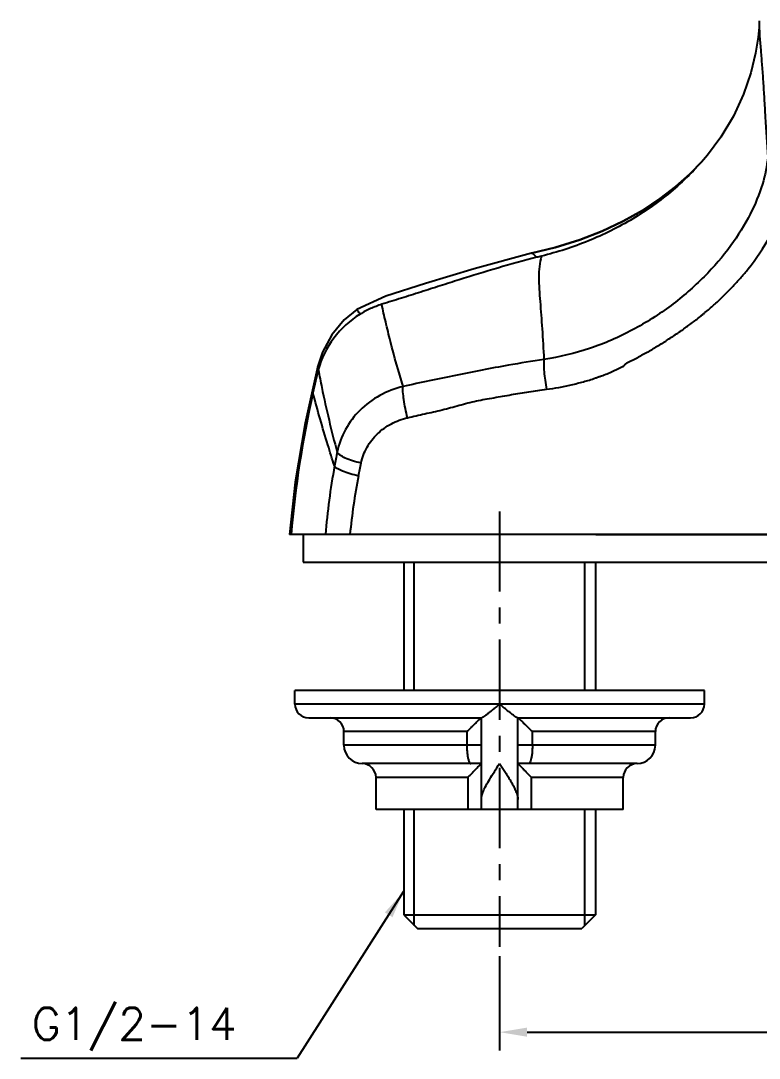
# Model space of a CAD drawing. Extents: x 8253 to 8847, y -4641 to -4221.
# Drawn here: x 8564.3 to 8644.9, y -4520.1 to -4406.8 of the extents above; entities that cross this region are included whole.
import ezdxf
from ezdxf.enums import TextEntityAlignment as Align

# ---------------------------------------------------------------- set-up
doc = ezdxf.new("R2010")
doc.units = 0
doc.header["$LTSCALE"] = 7
doc.header["$MEASUREMENT"] = 0
doc.linetypes.add('CENTER', pattern=[2, 1.25, -0.25, 0.25, -0.25])
doc.layers.get('0').update_dxf_attribs({"color": 2, "linetype": 'CONTINUOUS'})
for name, color, linetype in [('08_ALL_FEATURES', 7, 'CONTINUOUS'), ('CENTER', 1, 'CENTER'), ('DIM', 2, 'CONTINUOUS'), ('DWG', 7, 'CONTINUOUS')]:
    doc.layers.add(name, color=color, linetype=linetype)
doc.styles.add('GHS', font='ROMANS', dxfattribs={"bigfont": 'GHS'})
doc.dimstyles.new('STANDARD$7', dxfattribs={"dimscale": 0, "dimtxt": 3.5, "dimasz": 3, "dimexe": 1.5, "dimexo": 1, "dimgap": 1, "dimtad": 3, "dimtoh": 1, "dimdec": 4, "dimdsep": 46, "dimtxsty": 'GHS', "dimcen": 1, "dimclrd": 256, "dimclre": 256, "dimclrt": 256, "dimadec": 4, "dimazin": 2, "dimtfac": 1, "dimtdec": 4, "dimtix": 1, "dimtmove": 2, "dimatfit": 0, "dimfxl": 1, "dimtolj": 1, "dimtzin": 0, "dimlwd": -1, "dimlwe": -1, "dimarcsym": 0})

msp = doc.modelspace()

# ---------------------------------------------------------------- linework, layer by layer
at = {"color": 7, "linetype": 'Continuous'}
for p, q in [((8627.04, -4462.92), (8735.57, -4462.92)), ((8595.09, -4465.92), (8739.98, -4465.92))]:
    msp.add_line(p, q, dxfattribs=at)
at = {"layer": '08_ALL_FEATURES', "color": 7, "linetype": 'Continuous'}
for p, q in [((8639.24, -4421.48), (8639.22, -4421.49)), ((8620, -4432.21), (8620, -4432.21)), ((8620, -4432.21), (8620, -4432.21)), ((8604.13, -4436.88), (8600.93, -4438.35)), ((8600.93, -4438.35), (8600.93, -4438.35)), ((8600.93, -4438.35), (8600.93, -4438.35)), ((8596.67, -4444.54), (8596.67, -4444.54)), ((8741.48, -4462.92), (8593.59, -4462.92))]:
    msp.add_line(p, q, dxfattribs=at)
for points in [[(8644.88, -4406.83), (8644.86, -4407.51), (8644.76, -4408.62), (8644.49, -4410.36), (8643.97, -4412.5), (8643.16, -4414.85), (8642.06, -4417.25), (8640.68, -4419.55), (8639.23, -4421.48)], [(8620, -4432.21), (8622.59, -4431.58), (8625.29, -4430.75), (8627.75, -4429.79), (8630.02, -4428.71), (8632.12, -4427.53), (8634.05, -4426.24), (8635.78, -4424.91), (8637.29, -4423.56), (8638.57, -4422.24), (8639.22, -4421.49)], [(8639.22, -4421.49), (8638.57, -4422.24), (8637.29, -4423.55), (8635.78, -4424.91), (8634.05, -4426.24), (8632.12, -4427.53), (8630.02, -4428.71), (8627.75, -4429.79), (8625.29, -4430.75), (8622.59, -4431.58), (8620, -4432.21)], [(8620, -4432.21), (8613.74, -4433.89), (8608.45, -4435.5), (8604.13, -4436.88)], [(8600.93, -4438.35), (8599.56, -4439.48), (8598.2, -4441.12), (8597.18, -4443), (8596.67, -4444.54)], [(8596.67, -4444.54), (8595.29, -4450.77), (8594.23, -4457.18), (8593.59, -4462.92)]]:
    msp.add_lwpolyline(points, dxfattribs=at)
for centre, radius, start, end in [((8709.17, -4472.82), 115.84, 166.0727, 167.3424), ((8709.05, -4472.81), 115.71, 167.3365, 175.0969), ((8676.09, -4469.6), 78.86, 168.5345, 169.6461), ((8676.51, -4469.67), 79.29, 169.6505, 175.1179), ((8670.36, -4469.84), 70.51, 169.0919, 174.3629)]:
    msp.add_arc(centre, radius, start, end, dxfattribs=at)
for points, knots in [([(8644.88, -4406.83), (8644.87, -4407.91), (8644.99, -4409.55), (8645.19, -4411.75), (8645.31, -4413.5), (8645.42, -4415.37), (8645.58, -4418.12), (8645.72, -4420.25), (8645.82, -4421.7)], [0, 0, 0, 0, 0.218571, 0.329152, 0.44555, 0.571191, 0.705978, 1, 1, 1, 1]), ([(8639.22, -4421.49), (8638.08, -4422.87), (8635.54, -4425.43), (8631.14, -4428.57), (8627.09, -4430.58), (8623.7, -4431.82), (8621.97, -4432.3), (8621.1, -4432.52)], [0, 0, 0, 0, 0.248787, 0.498808, 0.749773, 0.87519, 1, 1, 1, 1]), ([(8645.82, -4421.7), (8645.73, -4422.7), (8645.27, -4424.85), (8643.91, -4428.12), (8641.78, -4431.55), (8638.88, -4434.92), (8635.27, -4438.03), (8631.8, -4440.24), (8628.77, -4441.72), (8625.57, -4442.93), (8623.06, -4443.53), (8621.37, -4443.79)], [0, 0, 0, 0, 0.08572, 0.186607, 0.301904, 0.429269, 0.56568, 0.708045, 0.780585, 0.853458, 1, 1, 1, 1]), ([(8621.66, -4447.05), (8622.11, -4446.99), (8622.79, -4446.89), (8623.7, -4446.72), (8624.36, -4446.57), (8625.03, -4446.4), (8625.69, -4446.23), (8626.35, -4446.05), (8626.89, -4445.86), (8627.32, -4445.7), (8627.75, -4445.55), (8628.28, -4445.37), (8628.8, -4445.14), (8629.21, -4444.93), (8629.51, -4444.77), (8629.82, -4444.64), (8630.13, -4444.49), (8630.33, -4444.2), (8630.64, -4444.04), (8630.95, -4443.9), (8631.26, -4443.76), (8631.56, -4443.62), (8631.85, -4443.44), (8632.14, -4443.26), (8632.44, -4443.11), (8632.74, -4442.96), (8633.03, -4442.79), (8633.32, -4442.61), (8633.7, -4442.38), (8634.09, -4442.16), (8634.47, -4441.93), (8634.84, -4441.68), (8635.29, -4441.38), (8635.85, -4441.02), (8636.39, -4440.65), (8636.92, -4440.25), (8637.45, -4439.88), (8637.97, -4439.49), (8638.39, -4439.15), (8638.71, -4438.88), (8639.04, -4438.61), (8639.62, -4438.14), (8640.38, -4437.43), (8641.29, -4436.59), (8642.12, -4435.71), (8642.92, -4434.83), (8644.34, -4433.11), (8646.69, -4429.68), (8648.03, -4426.01), (8648.2, -4423.7)], [0, 0, 0, 0, 0.036726, 0.055067, 0.073377, 0.091671, 0.109956, 0.128215, 0.146433, 0.155536, 0.164642, 0.182833, 0.200985, 0.210026, 0.219066, 0.22823, 0.237237, 0.246267, 0.255308, 0.264383, 0.273428, 0.282466, 0.291485, 0.300499, 0.309505, 0.318495, 0.327465, 0.336426, 0.345371, 0.363219, 0.372116, 0.380994, 0.398707, 0.416346, 0.433897, 0.451368, 0.468754, 0.486036, 0.503205, 0.511754, 0.520279, 0.537238, 0.570772, 0.603772, 0.636167, 0.667924, 0.698952, 0.814847, 1, 1, 1, 1]), ([(8620.59, -4432.65), (8619.16, -4433.01), (8616.33, -4433.79), (8612.83, -4434.88), (8610.04, -4435.77), (8607.93, -4436.44), (8606.17, -4437), (8604.75, -4437.45), (8604.03, -4437.66), (8603.67, -4437.78)], [0, 0, 0, 0, 0.249791, 0.497495, 0.621614, 0.747024, 0.873277, 0.934809, 1, 1, 1, 1]), ([(8620.59, -4432.65), (8620.48, -4432.53), (8620.32, -4432.38), (8620.13, -4432.23), (8620.03, -4432.2), (8620, -4432.21)], [0, 0, 0, 0, 0.637594, 0.859817, 1, 1, 1, 1]), ([(8621.1, -4432.52), (8621, -4432.89), (8620.86, -4433.67), (8620.79, -4434.87), (8620.85, -4436.15), (8621, -4438.02), (8621.2, -4440.57), (8621.31, -4442.67), (8621.37, -4443.79)], [0, 0, 0, 0, 0.101772, 0.208037, 0.320543, 0.440538, 0.704387, 1, 1, 1, 1]), ([(8601.3, -4438.86), (8601.26, -4438.79), (8601.18, -4438.67), (8601.08, -4438.49), (8601.01, -4438.4), (8600.94, -4438.34), (8600.93, -4438.35)], [0, 0, 0, 0, 0.373006, 0.688673, 0.905683, 1, 1, 1, 1]), ([(8603.67, -4437.78), (8603.25, -4437.92), (8602.43, -4438.22), (8601.67, -4438.63), (8601.3, -4438.86)], [0, 0, 0, 0, 0.500252, 1, 1, 1, 1]), ([(8605.99, -4446.75), (8605.5, -4445.12), (8604.84, -4442.77), (8604.11, -4439.77), (8603.8, -4438.42), (8603.67, -4437.78)], [0, 0, 0, 0, 0.552534, 0.789677, 1, 1, 1, 1]), ([(8601.3, -4438.86), (8600.19, -4439.54), (8598.23, -4441.32), (8597.07, -4443.7), (8596.74, -4444.94)], [0, 0, 0, 0, 0.502778, 1, 1, 1, 1]), ([(8621.37, -4443.79), (8620.08, -4443.99), (8616.86, -4444.52), (8611.73, -4445.53), (8607.9, -4446.33), (8605.99, -4446.75)], [0, 0, 0, 0, 0.250091, 0.625564, 1, 1, 1, 1]), ([(8621.37, -4443.79), (8621.35, -4443.97), (8621.35, -4444.43), (8621.39, -4445.19), (8621.5, -4446.09), (8621.6, -4446.73), (8621.66, -4447.05)], [0, 0, 0, 0, 0.172429, 0.41405, 0.699952, 1, 1, 1, 1]), ([(8596.67, -4444.54), (8596.66, -4444.6), (8596.68, -4444.74), (8596.72, -4444.87), (8596.74, -4444.94)], [0, 0, 0, 0, 0.444832, 1, 1, 1, 1]), ([(8596.74, -4444.94), (8596.86, -4445.59), (8597.46, -4448.6), (8598.17, -4451.59), (8598.8, -4453.92)], [0, 0, 0, 0, 0.212856, 1, 1, 1, 1]), ([(8598.51, -4455.42), (8598.26, -4454.66), (8597.43, -4452.01), (8596.66, -4449.35), (8596.15, -4447.44)], [0, 0, 0, 0, 0.289804, 1, 1, 1, 1]), ([(8605.99, -4446.75), (8605.11, -4446.96), (8603.4, -4447.62), (8601.22, -4449.24), (8599.6, -4451.38), (8598.98, -4453.06), (8598.8, -4453.92)], [0, 0, 0, 0, 0.254622, 0.505817, 0.753822, 1, 1, 1, 1]), ([(8606.48, -4450.16), (8606.39, -4449.83), (8606.24, -4449.17), (8606.08, -4448.23), (8605.98, -4447.43), (8605.97, -4446.95), (8605.99, -4446.75)], [0, 0, 0, 0, 0.297924, 0.584868, 0.827958, 1, 1, 1, 1]), ([(8606.48, -4450.16), (8607.11, -4450.02), (8608.05, -4449.8), (8609.31, -4449.52), (8610.25, -4449.3), (8611.19, -4449.06), (8612.43, -4448.71), (8613.99, -4448.29), (8615.91, -4447.98), (8617.82, -4447.63), (8619.74, -4447.33), (8621.02, -4447.14), (8621.66, -4447.05)], [0, 0, 0, 0, 0.124653, 0.187029, 0.249421, 0.311803, 0.374227, 0.499322, 0.624557, 0.749735, 0.874887, 1, 1, 1, 1]), ([(8601.41, -4455.11), (8601.55, -4454.51), (8601.98, -4453.33), (8603.14, -4451.85), (8604.68, -4450.75), (8605.87, -4450.31), (8606.48, -4450.16)], [0, 0, 0, 0, 0.247993, 0.496247, 0.746682, 1, 1, 1, 1]), ([(8601.41, -4455.11), (8601.09, -4455.04), (8600.5, -4454.89), (8599.72, -4454.6), (8599.2, -4454.32), (8598.92, -4454.09), (8598.83, -4453.98), (8598.8, -4453.92)], [0, 0, 0, 0, 0.331921, 0.625283, 0.852558, 0.936243, 1, 1, 1, 1]), ([(8601.13, -4456.5), (8600.82, -4456.44), (8600.23, -4456.3), (8599.45, -4456.04), (8598.91, -4455.79), (8598.63, -4455.57), (8598.54, -4455.47), (8598.51, -4455.42)], [0, 0, 0, 0, 0.325716, 0.629455, 0.861279, 0.941774, 1, 1, 1, 1])]:
    msp.add_open_spline(points, degree=3, knots=knots, dxfattribs=at)
for points in [[(8621.1, -4432.52), (8620.93, -4432.56), (8620.76, -4432.6), (8620.59, -4432.65)], [(8601.13, -4456.5), (8601.22, -4456.04), (8601.31, -4455.57), (8601.41, -4455.11)]]:
    msp.add_open_spline(points, degree=3, dxfattribs=at)
at = {"layer": 'CENTER'}
msp.add_line((8616.54, -4460.38), (8616.54, -4507.92), dxfattribs=at)
at = {"layer": 'CENTER', "color": 0}
msp.add_line((8595.09, -4462.92), (8595.09, -4465.92), dxfattribs=at)
at = {"layer": 'DIM'}
msp.add_line((8564.25, -4520.08), (8594.44, -4520.08), dxfattribs=at)
at = {"layer": 'DWG'}
for p, q in [((8606.06, -4465.93), (8606.06, -4479.92)), ((8627.02, -4465.93), (8627.02, -4479.92)), ((8594.19, -4481.42), (8594.19, -4479.92)), ((8638.89, -4479.92), (8594.19, -4479.92)), ((8638.89, -4481.42), (8638.89, -4479.92)), ((8638.89, -4481.42), (8594.19, -4481.42)), ((8595.69, -4482.92), (8614.58, -4482.92)), ((8614.54, -4492.92), (8614.54, -4482.92)), ((8618.5, -4482.92), (8637.39, -4482.92)), ((8618.54, -4492.92), (8618.54, -4482.92)), ((8612.96, -4484.42), (8599.54, -4484.42)), ((8599.54, -4485.92), (8599.54, -4484.42)), ((8612.96, -4484.42), (8612.96, -4485.92)), ((8620.12, -4485.92), (8620.12, -4484.42)), ((8633.54, -4484.42), (8620.12, -4484.42)), ((8633.54, -4485.92), (8633.54, -4484.42)), ((8614.54, -4485.92), (8599.54, -4485.92)), ((8633.54, -4485.92), (8618.54, -4485.92)), ((8614.54, -4487.92), (8601.54, -4487.92)), ((8631.54, -4487.92), (8618.54, -4487.92)), ((8613.05, -4489.42), (8603.04, -4489.42)), ((8603.04, -4492.92), (8603.04, -4489.42)), ((8613.05, -4489.42), (8613.05, -4492.92)), ((8620.02, -4492.92), (8620.02, -4489.42)), ((8630.04, -4489.42), (8620.02, -4489.42)), ((8630.04, -4492.92), (8630.04, -4489.42)), ((8630.04, -4492.92), (8603.04, -4492.92)), ((8606.06, -4492.92), (8606.06, -4504.42)), ((8627.02, -4492.92), (8627.02, -4504.42)), ((8606.06, -4504.42), (8607.56, -4505.92)), ((8606.06, -4504.42), (8627.02, -4504.42)), ((8627.02, -4504.42), (8625.52, -4505.92)), ((8607.56, -4505.92), (8625.52, -4505.92))]:
    msp.add_line(p, q, dxfattribs=at)
at = {"layer": 'DWG', "color": 2}
for p, q in [((8607.22, -4479.92), (8607.22, -4465.93)), ((8625.85, -4479.92), (8625.85, -4465.93)), ((8607.22, -4505.58), (8607.22, -4492.92)), ((8625.85, -4505.58), (8625.85, -4492.92)), ((8616.54, -4508.92), (8616.54, -4519.23)), ((8619.54, -4517.23), (8715.54, -4517.23))]:
    msp.add_line(p, q, dxfattribs=at)
at = {"layer": 'DWG'}
for centre, radius, start, end in [((8595.69, -4481.42), 1.5, 180, 270), ((8637.39, -4481.42), 1.5, 270, 0), ((8598.04, -4484.42), 1.5, 0, 90), ((8635.04, -4484.42), 1.5, 90, 180), ((8601.54, -4485.92), 2, 180, 270), ((8631.54, -4485.92), 2, 270, 0), ((8601.54, -4489.42), 1.5, 0, 90), ((8631.54, -4489.42), 1.5, 90, 180)]:
    msp.add_arc(centre, radius, start, end, dxfattribs=at)
for points in [[(8616.54, -4481.42), (8616.22, -4481.68), (8615.89, -4481.95), (8615.58, -4482.21), (8615.29, -4482.44), (8615.04, -4482.64), (8614.83, -4482.79), (8614.67, -4482.89), (8614.58, -4482.92)], [(8618.5, -4482.92), (8618.4, -4482.89), (8618.24, -4482.79), (8618.04, -4482.64), (8617.78, -4482.44), (8617.49, -4482.21), (8617.18, -4481.95), (8616.86, -4481.68), (8616.54, -4481.42)], [(8612.96, -4484.42), (8613.23, -4484.16), (8613.52, -4483.88), (8613.78, -4483.62), (8614.02, -4483.39), (8614.21, -4483.2), (8614.37, -4483.05), (8614.45, -4482.98)], [(8614.45, -4482.98), (8614.47, -4482.95), (8614.53, -4482.92)], [(8618.55, -4482.92), (8618.6, -4482.95)], [(8618.6, -4482.95), (8618.63, -4482.98)], [(8618.63, -4482.98), (8618.71, -4483.05), (8618.87, -4483.2), (8619.06, -4483.39), (8619.29, -4483.62), (8619.56, -4483.88), (8619.84, -4484.16), (8620.12, -4484.42)], [(8612.96, -4485.92), (8612.97, -4486.44), (8613.02, -4486.92), (8613.08, -4487.33), (8613.17, -4487.65), (8613.27, -4487.85), (8613.38, -4487.92)], [(8620.12, -4485.92), (8620.1, -4486.44), (8620.06, -4486.92), (8619.99, -4487.33), (8619.91, -4487.65), (8619.8, -4487.85), (8619.7, -4487.92)], [(8613.05, -4489.42), (8613.32, -4489.16), (8613.6, -4488.88), (8613.85, -4488.61), (8614.07, -4488.38), (8614.25, -4488.19), (8614.4, -4488.04), (8614.49, -4487.95), (8614.53, -4487.92)], [(8614.54, -4491.84), (8614.59, -4491.43), (8614.76, -4490.93), (8615.05, -4490.32), (8615.45, -4489.61), (8615.96, -4488.8), (8616.54, -4487.92)], [(8616.54, -4487.92), (8616.82, -4488.34), (8617.1, -4488.77), (8617.37, -4489.19), (8617.62, -4489.6), (8617.86, -4490.01), (8618.1, -4490.46), (8618.32, -4490.95), (8618.48, -4491.43), (8618.54, -4491.84)], [(8618.54, -4487.92), (8618.58, -4487.95), (8618.68, -4488.05), (8618.82, -4488.2), (8619, -4488.39), (8619.22, -4488.62), (8619.48, -4488.88), (8619.75, -4489.16), (8620.02, -4489.42)]]:
    msp.add_spline(points, degree=3, dxfattribs=at)
at = {"layer": 'DWG', "color": 2}
msp.add_solid([(8619.54, -4516.73), (8619.54, -4517.73), (8616.54, -4517.23)], dxfattribs=at)

# ---------------------------------------------------------------- texts
at = {"layer": 'DIM', "style": 'GHS'}
msp.add_text('G1/2-14', height=3.5, dxfattribs=at).set_placement((8565.46, -4516.32), align=Align.MIDDLE_LEFT)

# ---------------------------------------------------------------- leaders
at = {"layer": 'DIM'}
msp.add_leader([(8606.04, -4501.89), (8594.44, -4520.08)], dimstyle='STANDARD$7', override={"dimscale": 1, "dimexe": 2, "dimtad": 0}, dxfattribs=at)

doc.saveas('drawing.dxf')
